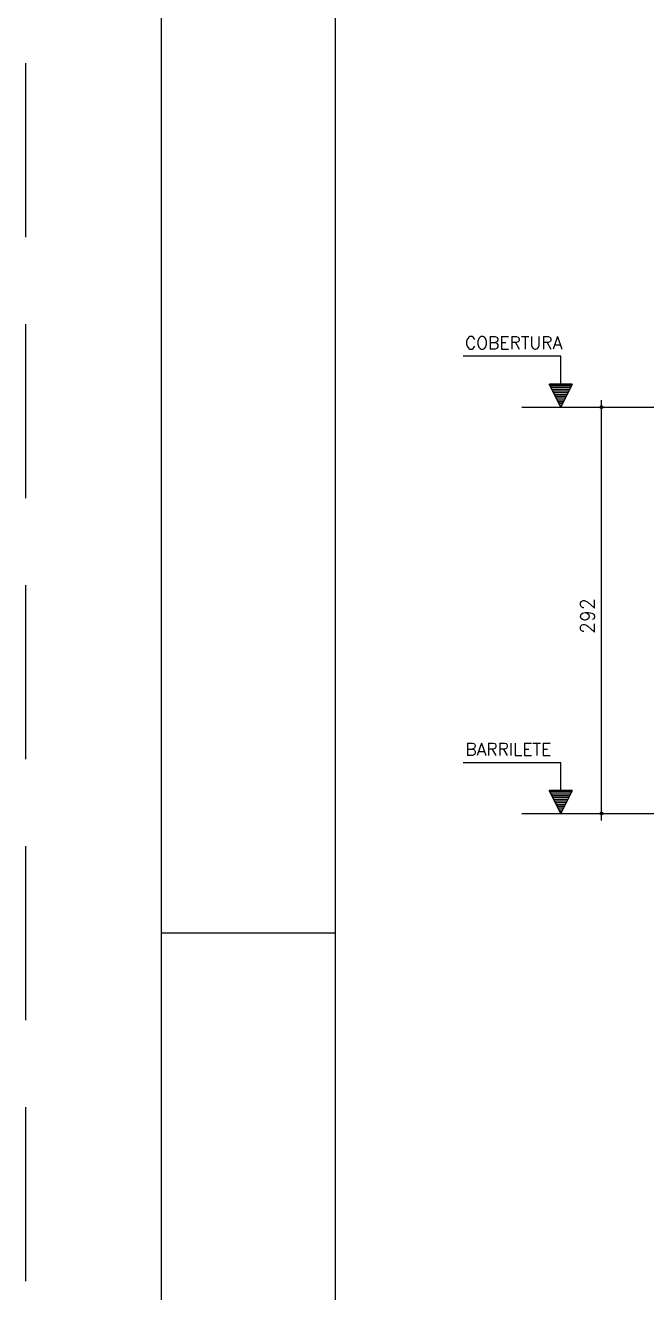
# Model space of a CAD drawing. Extents: x -1.9 to 86, y -1.5 to 61.
# Drawn here: x -1.95 to 6.98, y 24.54 to 42.74 of the extents above; entities that cross this region are included whole.
import ezdxf

# ---------------------------------------------------------------- set-up
doc = ezdxf.new("R2010")
doc.units = 0
doc.header["$MEASUREMENT"] = 0
doc.linetypes.add('HIDDEN', pattern=[0.375, 0.25, -0.125])
doc.layers.get('0').update_dxf_attribs({"linetype": 'CONTINUOUS'})
doc.layers.get('Defpoints').update_dxf_attribs({"linetype": 'CONTINUOUS'})
for name, color, linetype in [('ARQ_FOLHA', 7, 'CONTINUOUS'), ('PENA_01', 1, 'CONTINUOUS'), ('PENA_02', 2, 'CONTINUOUS'), ('PENA_03', 3, 'CONTINUOUS')]:
    doc.layers.add(name, color=color, linetype=linetype)
doc.styles.get("Standard").update_dxf_attribs({"font": 'ROMANS.SHX'})

# ---------------------------------------------------------------- blocks, each defined once
blk = doc.blocks.new('FOLHA A1 - 841 X 594')
at = {"layer": 'ARQ_FOLHA', "color": 1}
blk.add_line((-816, 297), (-841, 297), dxfattribs=at)
for points in [[(-841, 0), (0, 0), (0, 594), (-841, 594)], [(-816, 10), (-10, 10), (-10, 584), (-816, 584)]]:
    blk.add_lwpolyline(points, close=True, dxfattribs=at)
at = {"layer": 'Defpoints', "color": 8, "linetype": 'HIDDEN', "ltscale": 100}
blk.add_lwpolyline([(-860.5, 609.5), (-860.5, -15.5), (19.5, -15.5), (19.5, 609.5)], close=True, dxfattribs=at)
blk = doc.blocks.new('*U24')
blk.add_blockref('FOLHA A1 - 841 X 594', (0, 0))

msp = doc.modelspace()

# ---------------------------------------------------------------- linework, layer by layer
at = {"layer": 'PENA_01', "linetype": 'Continuous'}
for p, q in [((5.183565, 37.257992), (7.314429, 37.257992)), ((5.183565, 31.417992), (7.314429, 31.417992))]:
    msp.add_line(p, q, dxfattribs=at)
at = {"layer": 'PENA_02', "linetype": 'Continuous'}
for centre, radius in [((6.329711, 37.257992), 0.02), ((6.329711, 37.257992), 0.01), ((6.329711, 31.417992), 0.02), ((6.329711, 31.417992), 0.01)]:
    msp.add_circle(centre, radius, dxfattribs=at)
at = {"layer": 'PENA_03', "linetype": 'Continuous'}
for p, q in [((5.742564, 37.989858), (4.342564, 37.989858)), ((5.742564, 37.589858), (5.742564, 37.989858)), ((5.743964, 37.589858), (5.743964, 37.991258)), ((5.743264, 37.257992), (5.577331, 37.589858)), ((5.577331, 37.589858), (5.742564, 37.589858)), ((5.743264, 37.261115), (5.579587, 37.588467)), ((5.90694, 37.588467), (5.579587, 37.588467)), ((5.896433, 37.56433), (5.590094, 37.56433)), ((5.883669, 37.538802), (5.602859, 37.538802)), ((5.870905, 37.513274), (5.615623, 37.513274)), ((5.909197, 37.589858), (5.743264, 37.257992)), ((5.90694, 37.588468), (5.743264, 37.261114)), ((5.743964, 37.589858), (5.909197, 37.589858)), ((5.85814, 37.487746), (5.628387, 37.487746)), ((5.845376, 37.462217), (5.641151, 37.462217)), ((5.832612, 37.436689), (5.653915, 37.436689)), ((5.819848, 37.411161), (5.666679, 37.411161)), ((5.807084, 37.385633), (5.679443, 37.385633)), ((5.79432, 37.360105), (5.692207, 37.360105)), ((5.781556, 37.334577), (5.704971, 37.334577)), ((6.329711, 31.31746), (6.329711, 37.357992)), ((5.768792, 37.309048), (5.717735, 37.309048)), ((5.756028, 37.28352), (5.7305, 37.28352)), ((5.742564, 32.149858), (4.342564, 32.149858)), ((5.742564, 31.749858), (5.742564, 32.149858)), ((5.743964, 31.749858), (5.743964, 32.151258)), ((5.743264, 31.417992), (5.577331, 31.749858)), ((5.577331, 31.749858), (5.742564, 31.749858)), ((5.743264, 31.421115), (5.579587, 31.748467)), ((5.90694, 31.748467), (5.579587, 31.748467)), ((5.896433, 31.72433), (5.590094, 31.72433)), ((5.883669, 31.698802), (5.602859, 31.698802)), ((5.909197, 31.749858), (5.743264, 31.417992)), ((5.90694, 31.748468), (5.743264, 31.421114)), ((5.743964, 31.749858), (5.909197, 31.749858)), ((5.870905, 31.673274), (5.615623, 31.673274)), ((5.85814, 31.647746), (5.628387, 31.647746)), ((5.845376, 31.622217), (5.641151, 31.622217)), ((5.832612, 31.596689), (5.653915, 31.596689)), ((5.819848, 31.571161), (5.666679, 31.571161)), ((5.807084, 31.545633), (5.679443, 31.545633)), ((5.79432, 31.520105), (5.692207, 31.520105)), ((5.781556, 31.494577), (5.704971, 31.494577)), ((5.768792, 31.469048), (5.717735, 31.469048)), ((5.756028, 31.44352), (5.7305, 31.44352))]:
    msp.add_line(p, q, dxfattribs=at)

# ---------------------------------------------------------------- block references
at = {"xscale": 0.09999999999999938, "yscale": 0.09999999999999938, "zscale": 0.09999999999999938}
msp.add_blockref('*U24', (84.1, 0.000002), dxfattribs=at)

# ---------------------------------------------------------------- texts
at = {"layer": 'PENA_03', "linetype": 'Continuous'}
for s, p in [('COBERTURA', (4.36827, 38.091731)), ('BARRILETE', (4.372836, 32.251731))]:
    msp.add_text(s, height=0.18, dxfattribs=at).set_placement(p)
msp.add_text('292', height=0.2, rotation=90, dxfattribs=at).set_placement((6.227407, 33.99939))

doc.saveas('drawing.dxf')
